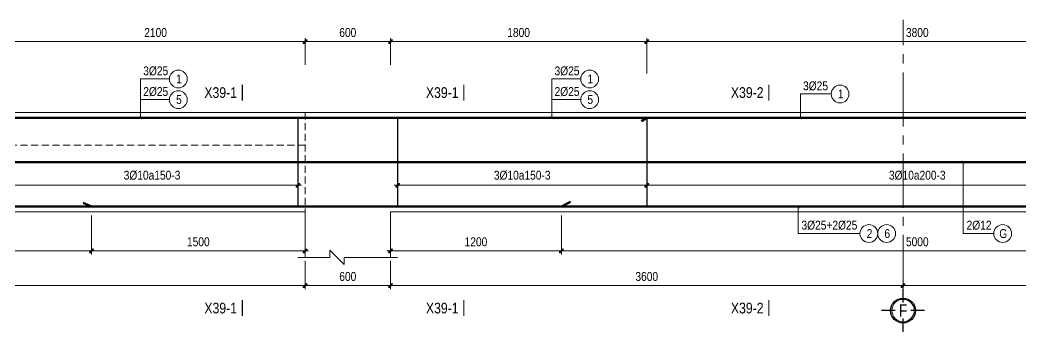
# Model space of a CAD drawing. Header units: millimetres. Extents: x 397144 to 8960116, y 345581 to 674207.
# Drawn here: x 5025965 to 5032996, y 654536 to 656730 of the extents above; entities that cross this region are included whole.
import ezdxf
from ezdxf.enums import TextEntityAlignment as Align
from ezdxf.xclip import XClip

# ---------------------------------------------------------------- set-up
doc = ezdxf.new("R2010")
doc.units = ezdxf.units.MM
doc.header["$XCLIPFRAME"] = 0
doc.header["$PDSIZE"] = -10
doc.linetypes.add('CENTER2', pattern=[28.575, 19.05, -3.175, 3.175, -3.175])
doc.linetypes.add('HIDDEN', pattern=[0.375, 0.25, -0.125])
doc.layers.get('0').update_dxf_attribs({"linetype": 'CONTINUOUS'})
doc.layers.get('Defpoints').update_dxf_attribs({"color": 12, "linetype": 'CONTINUOUS'})
for name, color, linetype, lineweight in [('2', 2, 'CONTINUOUS', 20), ('CDAI', 8, 'CONTINUOUS', 30), ('CTHEP', 2, 'CONTINUOUS', 50), ('DBAO', 3, 'CONTINUOUS', 20), ('DGIONG', 4, 'CONTINUOUS', 13), ('KTH', 150, 'CONTINUOUS', 5), ('Net khuat', 8, 'HIDDEN', 13), ('STICK', 1, 'CONTINUOUS', 9), ('TEXT', 7, 'CONTINUOUS', 15)]:
    doc.layers.add(name, color=color, linetype=linetype, lineweight=lineweight)
doc.layers.add('8', color=8, linetype='CONTINUOUS')
doc.styles.add('HELVECONDENSE', font='VHELVCN_0.TTF')
doc.styles.add('Star-HelCon', font='VHELVCN_0.TTF')
doc.styles.add('TTP-HelCon', font='VHELVCN_0.TTF')
doc.styles.add('VNI-HELVE-CONDENSE', font='VHELVCN_0.TTF')
doc.dimstyles.new('kc-25', dxfattribs={"dimtxt": 62.5, "dimasz": 20, "dimexe": 20, "dimexo": 50, "dimgap": 25, "dimtad": 3, "dimdec": 0, "dimzin": 0, "dimdsep": 46, "dimtxsty": 'VNI-HELVE-CONDENSE', "dimblk": 'DIM', "dimcen": 2.5, "dimclrd": 256, "dimclre": 154, "dimclrt": 7, "dimaunit": 1, "dimadec": 0, "dimazin": 0, "dimtfac": 1, "dimtdec": 0, "dimtix": 1, "dimtmove": 0, "dimatfit": 3, "dimldrblk": 'DOT', "dimfxl": 1, "dimtolj": 1, "dimtzin": 0, "dimarcsym": 0})
doc.dimstyles.new('TTP-25', dxfattribs={"dimscale": 25, "dimtxt": 2.5, "dimasz": 1, "dimexe": 1, "dimexo": 1, "dimgap": 0.09, "dimtad": 0, "dimdec": 4, "dimrnd": 5, "dimzin": 9, "dimdsep": 46, "dimtxsty": 'TTP-HelCon', "dimblk": 'Stick1', "dimcen": 0.09, "dimdle": 1.5, "dimclrd": 256, "dimclre": 256, "dimclrt": 7, "dimadec": 0, "dimazin": 0, "dimtfac": 1, "dimtdec": 4, "dimtmove": 0, "dimatfit": 3, "dimldrblk": '_ArchTick1', "dimfxl": 1, "dimtvp": 1, "dimtolj": 1, "dimtzin": 0, "dimarcsym": 0})

# ---------------------------------------------------------------- blocks, each defined once
blk = doc.blocks.new('Stick1')
at = {"layer": 'STICK'}
h = blk.add_hatch(color=256, dxfattribs=at)
edge = h.paths.add_edge_path()
edge.add_line((0.3, 0.5), (-0.5, -0.3))
edge.add_arc((-0.4, -0.4), 0.141, 135, 315)
edge.add_line((-0.3, -0.5), (0.5, 0.3))
edge.add_arc((0.4, 0.4), 0.141, 315, 495)
blk.add_line((1, 0), (-1, 0), dxfattribs=at)
blk.add_lwpolyline([(0.3, 0.5), (-0.5, -0.3, 1), (-0.3, -0.5), (0.5, 0.3, 1), (0.3, 0.5, 1)], format="xyb", dxfattribs=at)
blk = doc.blocks.new('*D2221')
at = {"layer": 'Defpoints', "color": 0, "transparency": 16777216}
for p in [(5210742.1, 680343.4), (5218742.1, 680343.4), (5210742.1, 680145.2)]:
    blk.add_point(p, dxfattribs=at)
at = {"layer": 'KTH', "lineweight": -2, "transparency": 16777216}
for p, q in [((5210742.1, 680318.4), (5210742.1, 680120.2)), ((5218742.1, 680318.4), (5218742.1, 680120.2)), ((5218717.1, 680145.2), (5210767.1, 680145.2))]:
    blk.add_line(p, q, dxfattribs=at)
at = {"layer": 'KTH', "lineweight": -2, "transparency": 16777216, "xscale": 25, "yscale": 25, "zscale": 25, "rotation": 180}
blk.add_blockref('Stick1', (5210742.1, 680145.2), dxfattribs=at)
at = {"layer": 'KTH', "lineweight": -2, "transparency": 16777216, "xscale": 25, "yscale": 25, "zscale": 25}
blk.add_blockref('Stick1', (5218742.1, 680145.2), dxfattribs=at)
at = {"layer": 'KTH', "color": 7, "transparency": 16777216, "insert": (5214742.1, 680209.1), "char_height": 62.5, "attachment_point": 5, "style": 'TTP-HelCon'}
blk.add_mtext('\\A1;8000', dxfattribs=at)
blk = doc.blocks.new('_ArchTick1')
at = {"color": 0, "const_width": 3.81}
blk.add_lwpolyline([(-12.7, -12.7), (12.7, 12.7)], dxfattribs=at)
blk = doc.blocks.new('*D2222')
at = {"layer": 'Defpoints', "color": 0, "transparency": 16777216}
for p in [(5218742.1, 681860.8), (5216642.1, 681671.8), (5218742.1, 681671.8)]:
    blk.add_point(p, dxfattribs=at)
at = {"layer": 'KTH', "lineweight": -2, "transparency": 16777216}
for p, q in [((5216642.1, 681696.8), (5216642.1, 681885.8)), ((5216667.1, 681860.8), (5218717.1, 681860.8)), ((5218742.1, 681696.8), (5218742.1, 681885.8))]:
    blk.add_line(p, q, dxfattribs=at)
at = {"layer": 'KTH', "lineweight": -2, "transparency": 16777216, "xscale": 25, "yscale": 25, "zscale": 25, "rotation": 180}
blk.add_blockref('Stick1', (5216642.1, 681860.8), dxfattribs=at)
at = {"layer": 'KTH', "lineweight": -2, "transparency": 16777216, "xscale": 25, "yscale": 25, "zscale": 25}
blk.add_blockref('Stick1', (5218742.1, 681860.8), dxfattribs=at)
at = {"layer": 'KTH', "color": 7, "transparency": 16777216, "insert": (5217692.1, 681924.6), "char_height": 62.5, "attachment_point": 5, "style": 'TTP-HelCon'}
blk.add_mtext('\\A1;2100', dxfattribs=at)
blk = doc.blocks.new('*D2225')
at = {"layer": 'Defpoints', "color": 0, "transparency": 16777216}
for p in [(5216642.1, 681133.4), (5218692.1, 681133.4), (5216642.1, 680850.6)]:
    blk.add_point(p, dxfattribs=at)
at = {"layer": 'KTH', "lineweight": -2, "transparency": 16777216}
for p, q in [((5216642.1, 681108.4), (5216642.1, 680825.6)), ((5218692.1, 681108.4), (5218692.1, 680825.6)), ((5218667.1, 680850.6), (5216667.1, 680850.6))]:
    blk.add_line(p, q, dxfattribs=at)
at = {"layer": 'KTH', "lineweight": -2, "transparency": 16777216, "xscale": 25, "yscale": 25, "zscale": 25, "rotation": 180}
blk.add_blockref('Stick1', (5216642.1, 680850.6), dxfattribs=at)
at = {"layer": 'KTH', "lineweight": -2, "transparency": 16777216, "xscale": 25, "yscale": 25, "zscale": 25}
blk.add_blockref('Stick1', (5218692.1, 680850.6), dxfattribs=at)
at = {"layer": 'KTH', "color": 7, "transparency": 16777216, "insert": (5217667.1, 680920.5), "char_height": 62.5, "attachment_point": 5, "style": 'TTP-HelCon'}
blk.add_mtext('\\A1;3Þ10a150-3', dxfattribs=at)
blk = doc.blocks.new('DIM')
h = blk.add_hatch(color=1)
h.paths.add_polyline_path([(0.49, 0.29, 1), (0.29, 0.49), (-0.19, 0), (0.19, 0)])
h.paths.add_polyline_path([(0.19, 0), (-0.19, 0), (-0.49, -0.29, 1), (-0.29, -0.49)])
at = {"color": 9}
for p, q in [((-0.19, 0), (-1.5, 0)), ((0.19, 0), (1.5, 0))]:
    blk.add_line(p, q, dxfattribs=at)
at = {"color": 1}
for p, q in [((-0.49, -0.29), (0.29, 0.49)), ((-0.29, -0.49), (0.49, 0.29)), ((-0.19, 0), (0.19, 0))]:
    blk.add_line(p, q, dxfattribs=at)
blk.add_arc((-0.39, -0.39), 0.138, 135, 315, dxfattribs=at)
blk = doc.blocks.new('*D2227')
at = {"layer": 'Defpoints', "color": 0, "transparency": 16777216}
for p in [(5218742.1, 680343.4), (5219342.1, 680343.4), (5219342.1, 680145.2)]:
    blk.add_point(p, dxfattribs=at)
at = {"layer": 'KTH', "lineweight": -2, "transparency": 16777216}
for p, q in [((5218742.1, 680318.4), (5218742.1, 680120.2)), ((5219342.1, 680318.4), (5219342.1, 680120.2)), ((5218767.1, 680145.2), (5219317.1, 680145.2))]:
    blk.add_line(p, q, dxfattribs=at)
at = {"layer": 'KTH', "lineweight": -2, "transparency": 16777216, "xscale": 25, "yscale": 25, "zscale": 25, "rotation": 180}
blk.add_blockref('Stick1', (5218742.1, 680145.2), dxfattribs=at)
at = {"layer": 'KTH', "lineweight": -2, "transparency": 16777216, "xscale": 25, "yscale": 25, "zscale": 25}
blk.add_blockref('Stick1', (5219342.1, 680145.2), dxfattribs=at)
at = {"layer": 'KTH', "color": 7, "transparency": 16777216, "insert": (5219042.1, 680209.1), "char_height": 62.5, "attachment_point": 5, "style": 'TTP-HelCon'}
blk.add_mtext('\\A1;600', dxfattribs=at)
blk = doc.blocks.new('*D2229')
at = {"layer": 'Defpoints', "color": 0, "transparency": 16777216}
for p in [(5217242.1, 680663.3), (5218742.1, 680663.3), (5218742.1, 680389)]:
    blk.add_point(p, dxfattribs=at)
at = {"layer": 'KTH', "lineweight": -2, "transparency": 16777216}
for p, q in [((5217242.1, 680638.3), (5217242.1, 680364)), ((5218742.1, 680638.3), (5218742.1, 680364)), ((5217267.1, 680389), (5218717.1, 680389))]:
    blk.add_line(p, q, dxfattribs=at)
at = {"layer": 'KTH', "lineweight": -2, "transparency": 16777216, "xscale": 25, "yscale": 25, "zscale": 25, "rotation": 180}
blk.add_blockref('Stick1', (5217242.1, 680389), dxfattribs=at)
at = {"layer": 'KTH', "lineweight": -2, "transparency": 16777216, "xscale": 25, "yscale": 25, "zscale": 25}
blk.add_blockref('Stick1', (5218742.1, 680389), dxfattribs=at)
at = {"layer": 'KTH', "color": 7, "transparency": 16777216, "insert": (5217992.1, 680452.9), "char_height": 62.5, "attachment_point": 5, "style": 'TTP-HelCon'}
blk.add_mtext('\\A1;1500', dxfattribs=at)
blk = doc.blocks.new('*D2230')
at = {"layer": 'Defpoints', "color": 0, "transparency": 16777216}
for p in [(5212542.1, 680663.4), (5217242.1, 680600.7), (5217242.1, 680389.2)]:
    blk.add_point(p, dxfattribs=at)
at = {"layer": 'KTH', "lineweight": -2, "transparency": 16777216}
for p, q in [((5212542.1, 680638.4), (5212542.1, 680364.2)), ((5217242.1, 680575.7), (5217242.1, 680364.2)), ((5212567.1, 680389.2), (5217217.1, 680389.2))]:
    blk.add_line(p, q, dxfattribs=at)
at = {"layer": 'KTH', "lineweight": -2, "transparency": 16777216, "xscale": 25, "yscale": 25, "zscale": 25, "rotation": 180}
blk.add_blockref('Stick1', (5212542.1, 680389.2), dxfattribs=at)
at = {"layer": 'KTH', "lineweight": -2, "transparency": 16777216, "xscale": 25, "yscale": 25, "zscale": 25}
blk.add_blockref('Stick1', (5217242.1, 680389.2), dxfattribs=at)
at = {"layer": 'KTH', "color": 7, "transparency": 16777216, "insert": (5214892.1, 680453), "char_height": 62.5, "attachment_point": 5, "style": 'TTP-HelCon'}
blk.add_mtext('\\A1;4700', dxfattribs=at)
blk = doc.blocks.new('*D2232')
at = {"layer": 'Defpoints', "color": 0, "transparency": 16777216}
for p in [(5219342.1, 681860.8), (5218742.1, 681671.8), (5219342.1, 681671.8)]:
    blk.add_point(p, dxfattribs=at)
at = {"layer": 'KTH', "lineweight": -2, "transparency": 16777216}
for p, q in [((5218742.1, 681696.8), (5218742.1, 681885.8)), ((5218767.1, 681860.8), (5219317.1, 681860.8)), ((5219342.1, 681696.8), (5219342.1, 681885.8))]:
    blk.add_line(p, q, dxfattribs=at)
at = {"layer": 'KTH', "lineweight": -2, "transparency": 16777216, "xscale": 25, "yscale": 25, "zscale": 25, "rotation": 180}
blk.add_blockref('Stick1', (5218742.1, 681860.8), dxfattribs=at)
at = {"layer": 'KTH', "lineweight": -2, "transparency": 16777216, "xscale": 25, "yscale": 25, "zscale": 25}
blk.add_blockref('Stick1', (5219342.1, 681860.8), dxfattribs=at)
at = {"layer": 'KTH', "color": 7, "transparency": 16777216, "insert": (5219042.1, 681924.6), "char_height": 62.5, "attachment_point": 5, "style": 'TTP-HelCon'}
blk.add_mtext('\\A1;600', dxfattribs=at)
blk = doc.blocks.new('dau truc')
blk.add_circle((0, 0), 180)
at = {"layer": '8'}
for p, q in [((0, 127), (0, 345)), ((-127, 0), (-345, 0)), ((345, 0), (127, 0)), ((0, -345), (0, -127))]:
    blk.add_line(p, q, dxfattribs=at)
blk.add_circle((0, 0), 200, dxfattribs=at)
at = {"layer": 'TEXT', "style": 'HELVECONDENSE'}
blk.add_attdef('A', text='', height=233, dxfattribs=at).set_placement((0, 0), align=Align.MIDDLE)
blk = doc.blocks.new('*D2194')
at = {"layer": 'Defpoints', "color": 0, "transparency": 16777216}
for p in [(5219342.1, 680343.4), (5222942.1, 680343), (5222942.1, 680145.2)]:
    blk.add_point(p, dxfattribs=at)
at = {"layer": 'KTH', "lineweight": -2, "transparency": 16777216}
for p, q in [((5219342.1, 680318.4), (5219342.1, 680120.2)), ((5222942.1, 680318), (5222942.1, 680120.2)), ((5219367.1, 680145.2), (5222917.1, 680145.2))]:
    blk.add_line(p, q, dxfattribs=at)
at = {"layer": 'KTH', "lineweight": -2, "transparency": 16777216, "xscale": 25, "yscale": 25, "zscale": 25, "rotation": 180}
blk.add_blockref('Stick1', (5219342.1, 680145.2), dxfattribs=at)
at = {"layer": 'KTH', "lineweight": -2, "transparency": 16777216, "xscale": 25, "yscale": 25, "zscale": 25}
blk.add_blockref('Stick1', (5222942.1, 680145.2), dxfattribs=at)
at = {"layer": 'KTH', "color": 7, "transparency": 16777216, "insert": (5221142.1, 680209.1), "char_height": 62.5, "attachment_point": 5, "style": 'TTP-HelCon'}
blk.add_mtext('\\A1;3600', dxfattribs=at)
blk = doc.blocks.new('*D1848')
at = {"layer": 'Defpoints', "color": 0, "transparency": 16777216}
for p in [(5222942.1, 680343), (5226742.1, 680343.4), (5226742.1, 680145.2)]:
    blk.add_point(p, dxfattribs=at)
at = {"layer": 'KTH', "lineweight": -2, "transparency": 16777216}
for p, q in [((5222942.1, 680318), (5222942.1, 680120.2)), ((5226742.1, 680318.4), (5226742.1, 680120.2)), ((5222967.1, 680145.2), (5226717.1, 680145.2))]:
    blk.add_line(p, q, dxfattribs=at)
at = {"layer": 'KTH', "lineweight": -2, "transparency": 16777216, "xscale": 25, "yscale": 25, "zscale": 25, "rotation": 180}
blk.add_blockref('Stick1', (5222942.1, 680145.2), dxfattribs=at)
at = {"layer": 'KTH', "lineweight": -2, "transparency": 16777216, "xscale": 25, "yscale": 25, "zscale": 25}
blk.add_blockref('Stick1', (5226742.1, 680145.2), dxfattribs=at)
at = {"layer": 'KTH', "color": 7, "transparency": 16777216, "insert": (5224842.1, 680209.1), "char_height": 62.5, "attachment_point": 5, "style": 'TTP-HelCon'}
blk.add_mtext('\\A1;3800', dxfattribs=at)
blk = doc.blocks.new('*D2195')
at = {"layer": 'Defpoints', "color": 0, "transparency": 16777216}
for p in [(5221142.1, 681860.8), (5219342.1, 681671.8), (5221142.1, 681611.1)]:
    blk.add_point(p, dxfattribs=at)
at = {"layer": 'KTH', "lineweight": -2, "transparency": 16777216}
for p, q in [((5219342.1, 681696.8), (5219342.1, 681885.8)), ((5219367.1, 681860.8), (5221117.1, 681860.8)), ((5221142.1, 681636.1), (5221142.1, 681885.8))]:
    blk.add_line(p, q, dxfattribs=at)
at = {"layer": 'KTH', "lineweight": -2, "transparency": 16777216, "xscale": 25, "yscale": 25, "zscale": 25, "rotation": 180}
blk.add_blockref('Stick1', (5219342.1, 681860.8), dxfattribs=at)
at = {"layer": 'KTH', "lineweight": -2, "transparency": 16777216, "xscale": 25, "yscale": 25, "zscale": 25}
blk.add_blockref('Stick1', (5221142.1, 681860.8), dxfattribs=at)
at = {"layer": 'KTH', "color": 7, "transparency": 16777216, "insert": (5220242.1, 681924.6), "char_height": 62.5, "attachment_point": 5, "style": 'TTP-HelCon'}
blk.add_mtext('\\A1;1800', dxfattribs=at)
blk = doc.blocks.new('*D2197')
at = {"layer": 'Defpoints', "color": 0, "transparency": 16777216}
for p in [(5224942.1, 681860.8), (5224942.1, 681671.8), (5221142.1, 681611.1)]:
    blk.add_point(p, dxfattribs=at)
at = {"layer": 'KTH', "lineweight": -2, "transparency": 16777216}
for p, q in [((5221142.1, 681636.1), (5221142.1, 681885.8)), ((5221167.1, 681860.8), (5224917.1, 681860.8)), ((5224942.1, 681696.8), (5224942.1, 681885.8))]:
    blk.add_line(p, q, dxfattribs=at)
at = {"layer": 'KTH', "lineweight": -2, "transparency": 16777216, "xscale": 25, "yscale": 25, "zscale": 25, "rotation": 180}
blk.add_blockref('Stick1', (5221142.1, 681860.8), dxfattribs=at)
at = {"layer": 'KTH', "lineweight": -2, "transparency": 16777216, "xscale": 25, "yscale": 25, "zscale": 25}
blk.add_blockref('Stick1', (5224942.1, 681860.8), dxfattribs=at)
at = {"layer": 'KTH', "color": 7, "transparency": 16777216, "insert": (5223042.1, 681924.6), "char_height": 62.5, "attachment_point": 5, "style": 'TTP-HelCon'}
blk.add_mtext('\\A1;3800', dxfattribs=at)
blk = doc.blocks.new('*D2198')
at = {"layer": 'Defpoints', "color": 0, "transparency": 16777216}
for p in [(5219392.1, 681133.4), (5221142.1, 681133.4), (5219392.1, 680850.6)]:
    blk.add_point(p, dxfattribs=at)
at = {"layer": 'KTH', "lineweight": -2, "transparency": 16777216}
for p, q in [((5219392.1, 681108.4), (5219392.1, 680825.6)), ((5221142.1, 681108.4), (5221142.1, 680825.6)), ((5221117.1, 680850.6), (5219417.1, 680850.6))]:
    blk.add_line(p, q, dxfattribs=at)
at = {"layer": 'KTH', "lineweight": -2, "transparency": 16777216, "xscale": 25, "yscale": 25, "zscale": 25, "rotation": 180}
blk.add_blockref('Stick1', (5219392.1, 680850.6), dxfattribs=at)
at = {"layer": 'KTH', "lineweight": -2, "transparency": 16777216, "xscale": 25, "yscale": 25, "zscale": 25}
blk.add_blockref('Stick1', (5221142.1, 680850.6), dxfattribs=at)
at = {"layer": 'KTH', "color": 7, "transparency": 16777216, "insert": (5220267.1, 680920.5), "char_height": 62.5, "attachment_point": 5, "style": 'TTP-HelCon'}
blk.add_mtext('\\A1;3Þ10a150-3', dxfattribs=at)
blk = doc.blocks.new('*D2199')
at = {"layer": 'Defpoints', "color": 0, "transparency": 16777216}
for p in [(5221142.1, 681133.4), (5224942.1, 681013.5), (5221142.1, 680850.4)]:
    blk.add_point(p, dxfattribs=at)
at = {"layer": 'KTH', "lineweight": -2, "transparency": 16777216}
for p, q in [((5221142.1, 681108.4), (5221142.1, 680825.4)), ((5224942.1, 680988.5), (5224942.1, 680825.4)), ((5224917.1, 680850.4), (5221167.1, 680850.4))]:
    blk.add_line(p, q, dxfattribs=at)
at = {"layer": 'KTH', "lineweight": -2, "transparency": 16777216, "xscale": 25, "yscale": 25, "zscale": 25, "rotation": 180}
blk.add_blockref('Stick1', (5221142.1, 680850.4), dxfattribs=at)
at = {"layer": 'KTH', "lineweight": -2, "transparency": 16777216, "xscale": 25, "yscale": 25, "zscale": 25}
blk.add_blockref('Stick1', (5224942.1, 680850.4), dxfattribs=at)
at = {"layer": 'KTH', "color": 7, "transparency": 16777216, "insert": (5223042.1, 680920.3), "char_height": 62.5, "attachment_point": 5, "style": 'TTP-HelCon'}
blk.add_mtext('\\A1;3Þ10a200-3', dxfattribs=at)
blk = doc.blocks.new('*D2200')
at = {"layer": 'Defpoints', "color": 0, "transparency": 16777216}
for p in [(5219342.1, 680663.4), (5220542.1, 680663.4), (5220542.1, 680389.2)]:
    blk.add_point(p, dxfattribs=at)
at = {"layer": 'KTH', "lineweight": -2, "transparency": 16777216}
for p, q in [((5219342.1, 680638.4), (5219342.1, 680364.2)), ((5220542.1, 680638.4), (5220542.1, 680364.2)), ((5219367.1, 680389.2), (5220517.1, 680389.2))]:
    blk.add_line(p, q, dxfattribs=at)
at = {"layer": 'KTH', "lineweight": -2, "transparency": 16777216, "xscale": 25, "yscale": 25, "zscale": 25, "rotation": 180}
blk.add_blockref('Stick1', (5219342.1, 680389.2), dxfattribs=at)
at = {"layer": 'KTH', "lineweight": -2, "transparency": 16777216, "xscale": 25, "yscale": 25, "zscale": 25}
blk.add_blockref('Stick1', (5220542.1, 680389.2), dxfattribs=at)
at = {"layer": 'KTH', "color": 7, "transparency": 16777216, "insert": (5219942.1, 680453), "char_height": 62.5, "attachment_point": 5, "style": 'TTP-HelCon'}
blk.add_mtext('\\A1;1200', dxfattribs=at)
blk = doc.blocks.new('*D2201')
at = {"layer": 'Defpoints', "color": 0, "transparency": 16777216}
for p in [(5220542.1, 680663.4), (5225542.1, 680600.7), (5225542.1, 680389.2)]:
    blk.add_point(p, dxfattribs=at)
at = {"layer": 'KTH', "lineweight": -2, "transparency": 16777216}
for p, q in [((5220542.1, 680638.4), (5220542.1, 680364.2)), ((5225542.1, 680575.7), (5225542.1, 680364.2)), ((5220567.1, 680389.2), (5225517.1, 680389.2))]:
    blk.add_line(p, q, dxfattribs=at)
at = {"layer": 'KTH', "lineweight": -2, "transparency": 16777216, "xscale": 25, "yscale": 25, "zscale": 25, "rotation": 180}
blk.add_blockref('Stick1', (5220542.1, 680389.2), dxfattribs=at)
at = {"layer": 'KTH', "lineweight": -2, "transparency": 16777216, "xscale": 25, "yscale": 25, "zscale": 25}
blk.add_blockref('Stick1', (5225542.1, 680389.2), dxfattribs=at)
at = {"layer": 'KTH', "color": 7, "transparency": 16777216, "insert": (5223042.1, 680453), "char_height": 62.5, "attachment_point": 5, "style": 'TTP-HelCon'}
blk.add_mtext('\\A1;5000', dxfattribs=at)
blk = doc.blocks.new('MC')
at = {"layer": 'CTHEP', "const_width": 10}
blk.add_lwpolyline([(0, 150), (0, 0)], dxfattribs=at)
at = {"layer": 'TEXT', "style": 'TTP-HelCon'}
blk.add_attdef('A', text='', height=100, dxfattribs=at).set_placement((-50, 25.5), align=Align.RIGHT)
blk = doc.blocks.new('AX-39')
at = {"layer": 'CDAI', "ltscale": 52.5}
for p, q in [((5218692.09827, 681328.37835), (5218692.09827, 680698.37835)), ((5219392.13206, 681326.1278), (5219392.13206, 680696.1278)), ((5221142.11639, 681328.37835), (5221142.11639, 680698.37835))]:
    blk.add_line(p, q, dxfattribs=at)
at = {"layer": 'CTHEP'}
for p, q in [((5221104.64927, 681301.08215), (5221142.11639, 681324.41374)), ((5210975.04145, 681013.42943), (5247672.67727, 681013.45884)), ((5217183.45626, 680728.30554), (5217242.09751, 680702.42814)), ((5220606.52508, 680734.79359), (5220542.11639, 680702.4915)), ((5212542.11638, 680702.4915), (5217242.09751, 680702.42814))]:
    blk.add_line(p, q, dxfattribs=at)
blk.add_lwpolyline([(5210787.11638, 680705.47081), (5210787.11638, 681304.42943, -0.414213562), (5210807.11638, 681324.42943), (5247822.11639, 681324.37324, -0.414213562), (5247842.11639, 681304.37324), (5247842.11639, 680698.9725)], format="xyb", dxfattribs=at)
blk.add_lwpolyline([(5210824.90854, 681240.70867), (5210824.90854, 680702.42943), (5247796.89795, 680702.42746), (5247796.89795, 681150.21806)], dxfattribs=at)
at = {"layer": 'DBAO'}
for p, q in [((5247892.11639, 681363.14963), (5210742.11638, 681363.43576)), ((5211042.11638, 680663.4256), (5218742.10166, 680663.37313)), ((5218742.09827, 680343.42943), (5218742.10166, 680663.37313)), ((5219342.11639, 680343.42611), (5219342.11639, 680663.37313)), ((5219342.11639, 680663.37313), (5226742.11639, 680663.37313))]:
    blk.add_line(p, q, dxfattribs=at)
at = {"layer": 'DGIONG'}
blk.add_lwpolyline([(5218692.12561, 680343.42943), (5218917.12561, 680343.42943), (5218917.12561, 680393.42943), (5219017.12561, 680293.42943), (5219017.12561, 680343.42943), (5219392.12486, 680343.4256)], dxfattribs=at)
for centre in [(5217851.96072, 681598.27206), (5220740.92023, 681598.27206), (5222500.02959, 681492.85294), (5217851.96072, 681452.97306), (5220740.92023, 681452.97306), (5222702.17785, 680511.29957), (5222827.17785, 680511.29957), (5223642.14878, 680511.29957)]:
    blk.add_circle(centre, 62.5, dxfattribs=at)
at = {"layer": 'Net khuat', "linetype": 'CENTER2', "ltscale": 20}
blk.add_line((5222942.11638, 680120.61887), (5222942.11638, 682013.08775), dxfattribs=at)
at = {"layer": 'Net khuat', "ltscale": 200}
for p, q in [((5218742.09827, 681363.37835), (5218742.09827, 680663.37835)), ((5211042.11638, 681133.4256), (5218742.09827, 681133.37835))]:
    blk.add_line(p, q, dxfattribs=at)
at = {"xscale": 0.75, "yscale": 0.75, "zscale": 0.75}
for p, values in [((5218301.35836, 681446.30481), {'A': 'X39-1'}), ((5219857.51045, 681446.30481), {'A': 'X39-1'}), ((5221999.75249, 681446.30481), {'A': 'X39-2'}), ((5218301.35836, 679930.64754), {'A': 'X39-1'}), ((5219857.51045, 679930.64754), {'A': 'X39-1'}), ((5221999.75249, 679930.64754), {'A': 'X39-2'})]:
    blk.add_blockref('MC', p, dxfattribs=at).add_auto_attribs(values)
at = {"layer": '2', "ltscale": 300}
ref = blk.add_blockref('dau truc', (5222942.11638, 679969.75434), dxfattribs=dict(at, xscale=0.4367131292819977, yscale=0.4367131292819977, zscale=0.4367131292819977))
ref.add_attrib('A', 'F', dxfattribs={"layer": 'TEXT', "height": 87.5, "style": 'HELVECONDENSE'}).set_placement((5222942.11638, 679969.75434), align=Align.MIDDLE)
at = {"layer": 'TEXT', "style": 'TTP-HelCon'}
for s, p in [('3Þ25', (5217605.45067, 681624.12501)), ('3Þ25', (5220494.41018, 681624.12501)), ('3Þ25', (5222239.9057, 681518.70588)), ('2Þ25', (5217605.45067, 681478.82601)), ('2Þ25', (5220494.41018, 681478.82601)), ('3Þ25+2Þ25', (5222228.73662, 680539.19663)), ('2Þ12', (5223388.34091, 680539.19663))]:
    blk.add_text(s, height=62.5, dxfattribs=at).set_placement(p)
at = {"layer": 'TEXT', "style": 'Star-HelCon'}
for s, p in [('1', (5217856.12739, 681598.27206)), ('1', (5220745.08689, 681598.27206)), ('5', (5217856.12739, 681452.97306)), ('5', (5220745.08689, 681452.97306)), ('1', (5222504.19625, 681492.85294)), ('2', (5222706.34452, 680511.29957)), ('6', (5222831.34452, 680511.29957)), ('G', (5223646.31544, 680511.29957))]:
    blk.add_text(s, height=62.5, dxfattribs=at).set_placement(p, align=Align.MIDDLE)
at = {"layer": 'KTH'}
for base, p1, p2, picture, middle in [((5218742.11639, 681860.77269), (5216642.09827, 681671.77269), (5218742.11639, 681671.76758), '*D2222', (5217692.10733, 681924.60602)), ((5219342.11639, 681860.77269), (5218742.11639, 681671.76758), (5219342.11639, 681671.76758), '*D2232', (5219042.11639, 681924.60602)), ((5221142.11639, 681860.77269), (5219342.11639, 681671.76758), (5221142.11639, 681611.08432), '*D2195', (5220242.11639, 681924.60602)), ((5224942.11639, 681860.77269), (5221142.11639, 681611.08432), (5224942.11639, 681671.76758), '*D2197', (5223042.11639, 681924.60602)), ((5219342.11639, 680145.24211), (5218742.09827, 680343.42943), (5219342.11639, 680343.42943), '*D2227', (5219042.10733, 680209.07545)), ((5222942.11638, 680145.24211), (5219342.11639, 680343.42943), (5222942.11638, 680343.01027), '*D2194', (5221142.11639, 680209.07545)), ((5226742.09827, 680145.24211), (5222942.11638, 680343.01027), (5226742.09827, 680343.42943), '*D1848', (5224842.10733, 680209.07545))]:
    dim = blk.add_linear_dim(base=base, p1=p1, p2=p2, angle=180, dimstyle='TTP-25', override={"dimtmove": 1}, dxfattribs=at)
    dim.commit()
    dim.dimension.update_dxf_attribs({"geometry": picture, "text_midpoint": middle})
for base, p1, p2, text, picture, middle in [((5216642.09827, 680850.61378), (5218692.09827, 681133.37835), (5216642.09827, 681133.37835), '3Þ10a150-3', '*D2225', (5217667.09827, 680920.53045)), ((5219392.13206, 680850.61378), (5221142.11639, 681133.37835), (5219392.13206, 681133.37835), '3Þ10a150-3', '*D2198', (5220267.12423, 680920.53045)), ((5221142.11639, 680850.37109), (5224942.09828, 681013.45138), (5221142.11639, 681133.4256), '3Þ10a200-3', '*D2199', (5223042.10733, 680920.28776))]:
    dim = blk.add_linear_dim(base=base, p1=p1, p2=p2, angle=180, text=text, dimstyle='TTP-25', override={"dimtmove": 1}, dxfattribs=at)
    dim.commit()
    dim.dimension.update_dxf_attribs({"geometry": picture, "text_midpoint": middle})
for base, p1, p2, picture, middle in [((5217242.09752, 680389.19341), (5212542.11638, 680663.41126), (5217242.09752, 680600.74437), '*D2230', (5214892.10695, 680453.02674)), ((5218742.09752, 680389.04015), (5217242.09752, 680663.27234), (5218742.09752, 680663.258), '*D2229', (5217992.09752, 680452.87348)), ((5220542.11639, 680389.19341), (5219342.11639, 680663.4256), (5220542.11639, 680663.41126), '*D2200', (5219942.11639, 680453.02674)), ((5225542.09752, 680389.19341), (5220542.11639, 680663.41126), (5225542.09752, 680600.74437), '*D2201', (5223042.10696, 680453.02674)), ((5210742.11638, 680145.24211), (5218742.09285, 680343.42943), (5210742.11638, 680343.42867), '*D2221', (5214742.10462, 680209.07545))]:
    dim = blk.add_linear_dim(base=base, p1=p1, p2=p2, dimstyle='TTP-25', override={"dimtmove": 1}, dxfattribs=at)
    dim.commit()
    dim.dimension.update_dxf_attribs({"geometry": picture, "text_midpoint": middle})
at = {"layer": 'DGIONG'}
for points in [[(5217586.9389, 681324.46395), (5217586.93864, 681598.27206), (5217789.46072, 681598.27206)], [(5220475.89841, 681324.46395), (5220475.89814, 681598.27206), (5220678.42023, 681598.27206)], [(5222221.39393, 681324.34383), (5222221.39367, 681492.85294), (5222437.52959, 681492.85294)], [(5217586.93849, 681324.41914), (5217586.93829, 681452.97306), (5217789.46037, 681452.97306)], [(5220475.89799, 681324.41914), (5220475.89779, 681452.97306), (5220678.41988, 681452.97306)], [(5223365.32914, 681013.42943), (5223365.32888, 680511.29957), (5223579.64878, 680511.29957)], [(5222205.72485, 680698.34383), (5222205.72459, 680511.29957), (5222639.67785, 680511.29957)]]:
    blk.add_leader(points, dimstyle='kc-25', override={"dimtad": 0, "dimldrblk": 'ArchTick', "dimfxl": 100, "dimarcsym": 1}, dxfattribs=at)

msp = doc.modelspace()

# ---------------------------------------------------------------- block references
at = {"layer": 'DBAO'}
ref = msp.add_blockref('AX-39', (-190774.86637, -25282.96354), dxfattribs=at)
XClip(ref).set_block_clipping_path([(5210327.4512608321, 679652.5114804218), (5227508.8194834329, 682021.5505509712)])

doc.saveas('drawing.dxf')
